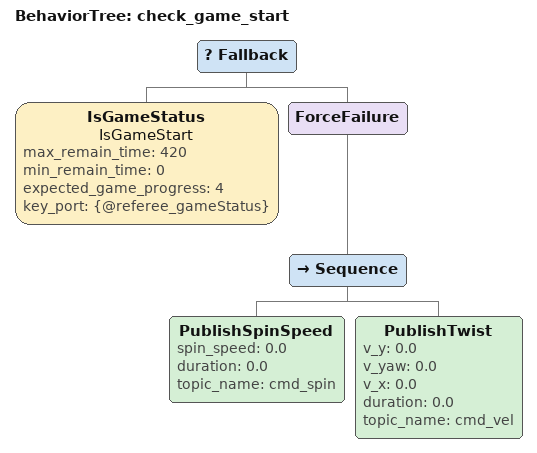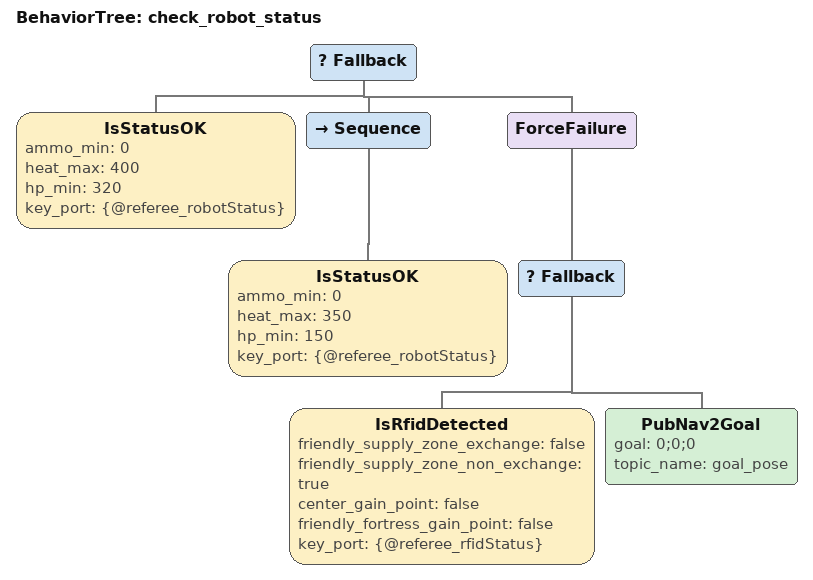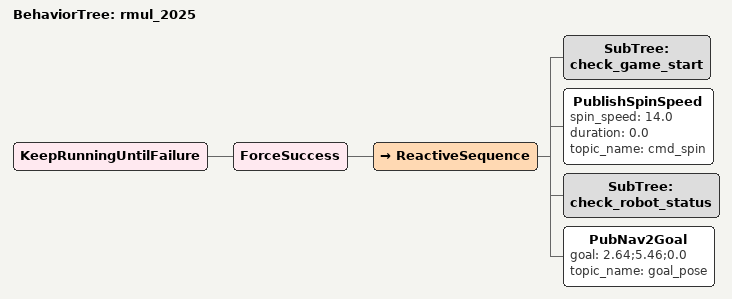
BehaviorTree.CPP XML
<?xml version="1.0" encoding="UTF-8"?>
<root BTCPP_format="4">
  <BehaviorTree ID="check_game_start">
    <Fallback>
      <IsGameStatus name="IsGameStart"
                    max_remain_time="420"
                    min_remain_time="0"
                    expected_game_progress="4"
                    key_port="{@referee_gameStatus}"/>
      <ForceFailure>
        <Sequence>
          <PublishSpinSpeed spin_speed="0.0"
                            duration="0.0"
                            topic_name="cmd_spin"/>
          <PublishTwist v_y="0.0"
                        v_yaw="0.0"
                        v_x="0.0"
                        duration="0.0"
                        topic_name="cmd_vel"/>
        </Sequence>
      </ForceFailure>
    </Fallback>
  </BehaviorTree>

  <BehaviorTree ID="check_robot_status">
    <Fallback>
      <IsStatusOK ammo_min="0"
                  heat_max="400"
                  hp_min="320"
                  key_port="{@referee_robotStatus}"/>

      <Sequence>
         <IsStatusOK ammo_min="0"
                     heat_max="350"
                     hp_min="150"
                     key_port="{@referee_robotStatus}"/>
         </Sequence>

      <ForceFailure>
        <Fallback>
          <IsRfidDetected friendly_supply_zone_exchange="false"
                          friendly_supply_zone_non_exchange="true"
                          center_gain_point="false"
                          friendly_fortress_gain_point="false"
                          key_port="{@referee_rfidStatus}"/>
          <PubNav2Goal goal="0;0;0"
                       topic_name="goal_pose"/>
        </Fallback>
      </ForceFailure>
    </Fallback>
  </BehaviorTree>

  <BehaviorTree ID="rmul_2025">
    <KeepRunningUntilFailure>
      <ForceSuccess>
        <ReactiveSequence>
          <SubTree ID="check_game_start"/>
          <PublishSpinSpeed spin_speed="14.0"
                            duration="0.0"
                            topic_name="cmd_spin"/>
          <SubTree ID="check_robot_status"/>
          <PubNav2Goal goal="2.64;5.46;0.0"
                       topic_name="goal_pose"/>
        </ReactiveSequence>
      </ForceSuccess>
    </KeepRunningUntilFailure>
  </BehaviorTree>

</root>
